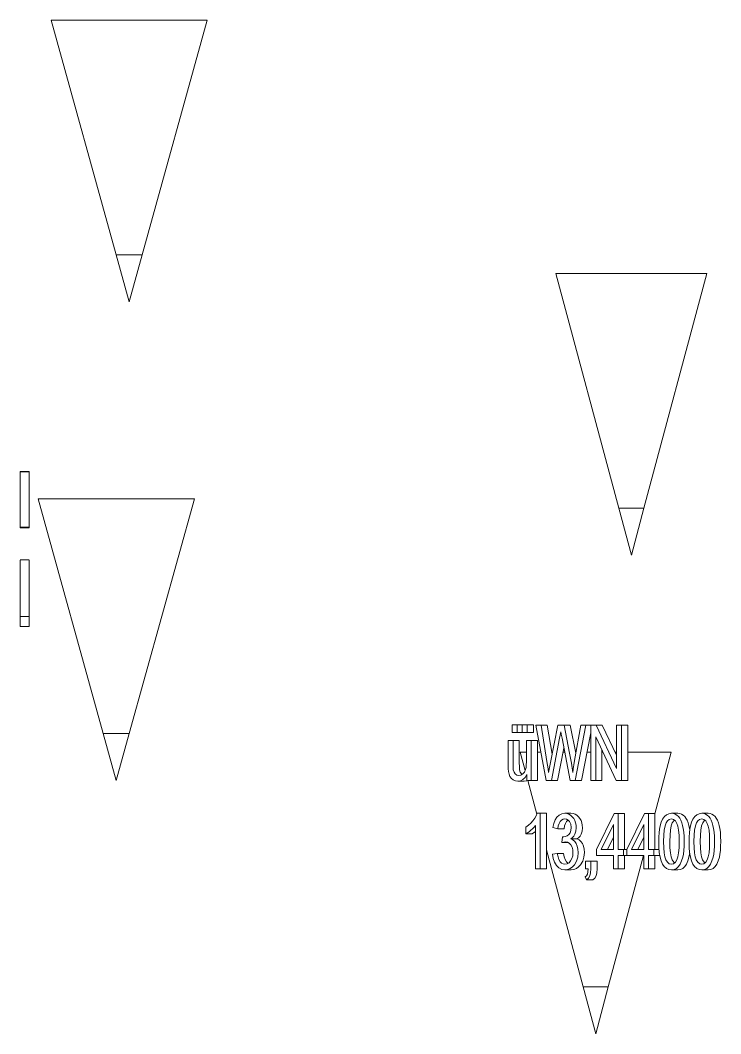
# Model space of a CAD drawing. Header units: metres. Extents: x -35.7 to 3.2, y -7 to 21.9.
# Drawn here: x 1.9632 to 2.2122, y 0.23 to 0.59 of the extents above; entities that cross this region are included whole.
import ezdxf

# ---------------------------------------------------------------- set-up
doc = ezdxf.new("R2010")
doc.units = ezdxf.units.M
doc.header["$MEASUREMENT"] = 0
doc.layers.add('B_Schnitt B Garagenrampe RB_1_910 Allgemein Lageplan Höhen', color=7, linetype='Continuous')

msp = doc.modelspace()

# ---------------------------------------------------------------- linework, layer by layer
at = {"layer": 'B_Schnitt B Garagenrampe RB_1_910 Allgemein Lageplan Höhen', "color": 7, "linetype": 'Continuous', "lineweight": 13, "ltscale": 1000}
for p, q in [((1.9741, 0.59), (1.97782, 0.59)), ((1.99724, 0.50667), (1.9741, 0.59)), ((1.97782, 0.59), (1.98799, 0.59)), ((1.98799, 0.59), (2.00187, 0.59)), ((2.00187, 0.59), (2.01576, 0.59)), ((2.0065, 0.50667), (2.02965, 0.59)), ((2.01576, 0.59), (2.02593, 0.59)), ((2.02593, 0.59), (2.02965, 0.59)), ((1.99724, 0.50667), (1.99786, 0.50667)), ((2.00187, 0.49), (1.99724, 0.50667)), ((1.99786, 0.50667), (1.99956, 0.50667)), ((1.99956, 0.50667), (2.00187, 0.50667)), ((2.00187, 0.50667), (2.00419, 0.50667)), ((2.00187, 0.49), (2.0065, 0.50667)), ((2.00419, 0.50667), (2.00588, 0.50667)), ((2.00588, 0.50667), (2.0065, 0.50667)), ((2.15357, 0.5), (2.16076, 0.5)), ((2.17593, 0.41667), (2.15357, 0.5)), ((2.16076, 0.5), (2.17322, 0.5)), ((2.17322, 0.5), (2.18759, 0.5)), ((2.18488, 0.41667), (2.20724, 0.5)), ((2.18759, 0.5), (2.20005, 0.5)), ((2.20005, 0.5), (2.20724, 0.5)), ((1.96316, 0.42963), (1.96316, 0.42975)), ((1.9663, 0.42975), (1.96316, 0.42975)), ((1.96316, 0.41), (1.96316, 0.42963)), ((1.9663, 0.42963), (1.96316, 0.42963)), ((1.9663, 0.42963), (1.9663, 0.42975)), ((1.9663, 0.41), (1.9663, 0.42963)), ((1.96952, 0.42), (1.97324, 0.42)), ((1.99267, 0.33667), (1.96952, 0.42)), ((1.97324, 0.42), (1.98341, 0.42)), ((1.98341, 0.42), (1.9973, 0.42)), ((1.9973, 0.42), (2.01118, 0.42)), ((2.00193, 0.33667), (2.02507, 0.42)), ((2.01118, 0.42), (2.02135, 0.42)), ((2.02135, 0.42), (2.02507, 0.42)), ((2.17593, 0.41667), (2.17713, 0.41667)), ((2.1804, 0.4), (2.17593, 0.41667)), ((2.17713, 0.41667), (2.17921, 0.41667)), ((2.17921, 0.41667), (2.1816, 0.41667)), ((2.1804, 0.4), (2.18488, 0.41667)), ((2.1816, 0.41667), (2.18368, 0.41667)), ((2.18368, 0.41667), (2.18488, 0.41667)), ((1.96316, 0.40983), (1.96316, 0.41)), ((1.9663, 0.41), (1.96316, 0.41)), ((1.96316, 0.40968), (1.96316, 0.40983)), ((1.9663, 0.40968), (1.96316, 0.40968)), ((1.9663, 0.40983), (1.9663, 0.41)), ((1.9663, 0.40968), (1.9663, 0.40983)), ((1.9663, 0.39829), (1.96316, 0.39829)), ((1.96316, 0.398), (1.96316, 0.39822)), ((1.96316, 0.39765), (1.96316, 0.398)), ((1.96316, 0.39716), (1.96316, 0.39765)), ((1.96316, 0.39655), (1.96316, 0.39716)), ((1.96316, 0.39581), (1.96316, 0.39655)), ((1.9663, 0.398), (1.9663, 0.39822)), ((1.9663, 0.39765), (1.9663, 0.398)), ((1.9663, 0.39716), (1.9663, 0.39765)), ((1.9663, 0.39655), (1.9663, 0.39716)), ((1.9663, 0.39581), (1.9663, 0.39655)), ((1.96316, 0.39496), (1.96316, 0.39581)), ((1.96316, 0.39398), (1.96316, 0.39496)), ((1.96316, 0.3929), (1.96316, 0.39398)), ((1.96316, 0.39161), (1.96316, 0.3929)), ((1.9663, 0.39496), (1.9663, 0.39581)), ((1.9663, 0.39398), (1.9663, 0.39496)), ((1.9663, 0.3929), (1.9663, 0.39398)), ((1.9663, 0.39161), (1.9663, 0.3929)), ((1.96316, 0.39007), (1.96316, 0.39161)), ((1.96316, 0.38825), (1.96316, 0.39007)), ((1.9663, 0.39007), (1.9663, 0.39161)), ((1.9663, 0.38825), (1.9663, 0.39007)), ((1.96316, 0.38661), (1.96316, 0.38825)), ((1.96316, 0.38513), (1.96316, 0.38661)), ((1.9663, 0.38661), (1.9663, 0.38825)), ((1.9663, 0.38513), (1.9663, 0.38661)), ((1.96316, 0.38382), (1.96316, 0.38513)), ((1.96316, 0.38268), (1.96316, 0.38382)), ((1.96316, 0.38137), (1.96316, 0.38268)), ((1.9663, 0.38382), (1.9663, 0.38513)), ((1.9663, 0.38268), (1.9663, 0.38382)), ((1.9663, 0.38137), (1.9663, 0.38268)), ((1.96316, 0.38027), (1.96316, 0.38137)), ((1.96316, 0.3794), (1.96316, 0.38027)), ((1.96316, 0.37875), (1.96316, 0.3794)), ((1.96316, 0.37837), (1.96316, 0.37875)), ((1.96316, 0.37824), (1.96316, 0.37837)), ((1.9663, 0.37824), (1.96316, 0.37824)), ((1.96316, 0.3772), (1.96316, 0.37822)), ((1.9663, 0.37822), (1.96316, 0.37822)), ((1.9663, 0.38027), (1.9663, 0.38137)), ((1.9663, 0.3794), (1.9663, 0.38027)), ((1.9663, 0.37875), (1.9663, 0.3794)), ((1.9663, 0.37837), (1.9663, 0.37875)), ((1.9663, 0.37824), (1.9663, 0.37837)), ((1.9663, 0.3772), (1.9663, 0.37822)), ((1.96316, 0.37613), (1.96316, 0.3772)), ((1.96316, 0.3753), (1.96316, 0.37613)), ((1.96316, 0.37469), (1.96316, 0.3753)), ((1.9663, 0.37469), (1.96316, 0.37469)), ((1.9663, 0.37613), (1.9663, 0.3772)), ((1.9663, 0.3753), (1.9663, 0.37613)), ((1.9663, 0.37469), (1.9663, 0.3753)), ((2.13982, 0.33975), (2.13804, 0.33975)), ((2.13804, 0.33975), (2.13804, 0.33701)), ((2.13982, 0.33701), (2.13982, 0.33975)), ((2.14158, 0.33975), (2.13982, 0.33975)), ((2.14336, 0.33975), (2.14158, 0.33975)), ((2.14158, 0.33975), (2.14158, 0.33701)), ((2.14336, 0.33701), (2.14336, 0.33975)), ((2.14558, 0.33975), (2.14336, 0.33975)), ((2.14558, 0.33701), (2.14558, 0.33975)), ((2.14829, 0.33963), (2.1464, 0.33963)), ((2.1464, 0.33963), (2.15009, 0.32)), ((2.1504, 0.32676), (2.14829, 0.33963)), ((2.15051, 0.33963), (2.14829, 0.33963)), ((2.1522, 0.32933), (2.15051, 0.33963)), ((2.15426, 0.33963), (2.15161, 0.32637)), ((2.15647, 0.33963), (2.15426, 0.33963)), ((2.15846, 0.3297), (2.15647, 0.33963)), ((2.15869, 0.33963), (2.15647, 0.33963)), ((2.16068, 0.3297), (2.15869, 0.33963)), ((2.16241, 0.33963), (2.16023, 0.32702)), ((2.16045, 0.32), (2.16426, 0.33963)), ((2.16426, 0.33963), (2.16241, 0.33963)), ((2.16595, 0.33963), (2.16426, 0.33963)), ((2.16784, 0.33963), (2.16595, 0.33963)), ((2.16595, 0.33963), (2.16595, 0.32)), ((2.17513, 0.32422), (2.16784, 0.33963)), ((2.17006, 0.33963), (2.16784, 0.33963)), ((2.17513, 0.32892), (2.17006, 0.33963)), ((2.17689, 0.33963), (2.17513, 0.33963)), ((2.17513, 0.33963), (2.17513, 0.32422)), ((2.17689, 0.32), (2.17689, 0.33963)), ((2.17911, 0.33963), (2.17689, 0.33963)), ((2.17911, 0.32), (2.17911, 0.33963)), ((1.99267, 0.33667), (1.99329, 0.33667)), ((1.9973, 0.32), (1.99267, 0.33667)), ((1.99329, 0.33667), (1.99498, 0.33667)), ((1.99498, 0.33667), (1.9973, 0.33667)), ((1.9973, 0.33667), (1.99961, 0.33667)), ((1.9973, 0.32), (2.00193, 0.33667)), ((1.99961, 0.33667), (2.0013, 0.33667)), ((2.0013, 0.33667), (2.00193, 0.33667)), ((2.13804, 0.33701), (2.13982, 0.33701)), ((2.14158, 0.33701), (2.13982, 0.33701)), ((2.14158, 0.33701), (2.14336, 0.33701)), ((2.14558, 0.33701), (2.14336, 0.33701)), ((2.15196, 0.32), (2.15491, 0.33496)), ((2.15491, 0.33496), (2.15511, 0.33601)), ((2.15511, 0.33601), (2.15532, 0.33726)), ((2.15532, 0.33726), (2.15546, 0.33647)), ((2.15546, 0.33647), (2.15575, 0.33496)), ((2.15575, 0.33496), (2.15868, 0.32)), ((2.16267, 0.32), (2.16595, 0.33692)), ((2.16771, 0.32), (2.16771, 0.33543)), ((2.16771, 0.33543), (2.175, 0.32)), ((2.13833, 0.33422), (2.13662, 0.33422)), ((2.13662, 0.33422), (2.13662, 0.32541)), ((2.13833, 0.32633), (2.13833, 0.33422)), ((2.14055, 0.33422), (2.13833, 0.33422)), ((2.14055, 0.32633), (2.14055, 0.33422)), ((2.14478, 0.33422), (2.14307, 0.33422)), ((2.14307, 0.33422), (2.14307, 0.3266)), ((2.14478, 0.32), (2.14478, 0.33422)), ((2.147, 0.33422), (2.14478, 0.33422)), ((2.147, 0.32), (2.147, 0.33422)), ((2.15419, 0.32), (2.15644, 0.33145)), ((2.14091, 0.33), (2.14307, 0.33)), ((2.14265, 0.3235), (2.14091, 0.33)), ((2.147, 0.33), (2.1481, 0.33)), ((2.1481, 0.33), (2.14821, 0.33)), ((2.15209, 0.33), (2.15234, 0.33)), ((2.15615, 0.33), (2.15672, 0.33)), ((2.15881, 0.32788), (2.15846, 0.3297)), ((2.1591, 0.32611), (2.15881, 0.32788)), ((2.16062, 0.33), (2.16075, 0.33)), ((2.16461, 0.33), (2.16595, 0.33)), ((2.16994, 0.32), (2.16994, 0.33073)), ((2.16994, 0.33), (2.17028, 0.33)), ((2.17462, 0.33), (2.17493, 0.33)), ((2.17493, 0.33), (2.17513, 0.33)), ((2.17911, 0.33), (2.18738, 0.33)), ((2.18738, 0.33), (2.19457, 0.33)), ((2.18871, 0.30817), (2.19457, 0.33)), ((2.13662, 0.32541), (2.13665, 0.32408)), ((2.13665, 0.32408), (2.13673, 0.32316)), ((2.13835, 0.32475), (2.13833, 0.32633)), ((2.13843, 0.32379), (2.13835, 0.32475)), ((2.14058, 0.32475), (2.14055, 0.32633)), ((2.14065, 0.32379), (2.14058, 0.32475)), ((2.14295, 0.32456), (2.14279, 0.32382)), ((2.14304, 0.32548), (2.14295, 0.32456)), ((2.14307, 0.3266), (2.14304, 0.32548)), ((2.15062, 0.32542), (2.1504, 0.32676)), ((2.15081, 0.32408), (2.15062, 0.32542)), ((2.15099, 0.32275), (2.15081, 0.32408)), ((2.15129, 0.32455), (2.15099, 0.32275)), ((2.1515, 0.32576), (2.15129, 0.32455)), ((2.15161, 0.32637), (2.1515, 0.32576)), ((2.15935, 0.3244), (2.1591, 0.32611)), ((2.15954, 0.32275), (2.15935, 0.3244)), ((2.15973, 0.32405), (2.15954, 0.32275)), ((2.15997, 0.32547), (2.15973, 0.32405)), ((2.16023, 0.32702), (2.15997, 0.32547)), ((2.13673, 0.32316), (2.13693, 0.32218)), ((2.13693, 0.32218), (2.13725, 0.32137)), ((2.13725, 0.32137), (2.13773, 0.3207)), ((2.13773, 0.3207), (2.1384, 0.32016)), ((2.13868, 0.32294), (2.13843, 0.32379)), ((2.13911, 0.3223), (2.13868, 0.32294)), ((2.1397, 0.32189), (2.13911, 0.3223)), ((2.1404, 0.32175), (2.1397, 0.32189)), ((2.14114, 0.32189), (2.1404, 0.32175)), ((2.1409, 0.32294), (2.14065, 0.32379)), ((2.14134, 0.3223), (2.1409, 0.32294)), ((2.14184, 0.32231), (2.14114, 0.32189)), ((2.14156, 0.32214), (2.14134, 0.3223)), ((2.14241, 0.32297), (2.14184, 0.32231)), ((2.14187, 0.32028), (2.14261, 0.32103)), ((2.14279, 0.32382), (2.14241, 0.32297)), ((2.14261, 0.32103), (2.14325, 0.32209)), ((2.14325, 0.32209), (2.14325, 0.32)), ((2.1384, 0.32016), (2.1392, 0.3198)), ((2.1392, 0.3198), (2.14006, 0.31968)), ((2.14006, 0.31968), (2.14102, 0.31983)), ((2.14228, 0.31968), (2.14006, 0.31968)), ((2.14102, 0.31983), (2.14187, 0.32028)), ((2.14228, 0.31968), (2.14324, 0.31983)), ((2.14324, 0.31983), (2.14356, 0.32)), ((2.14356, 0.32), (2.14478, 0.32)), ((2.1468, 0.30805), (2.14359, 0.32)), ((2.147, 0.32), (2.14478, 0.32)), ((2.15009, 0.32), (2.15196, 0.32)), ((2.15419, 0.32), (2.15196, 0.32)), ((2.15868, 0.32), (2.16045, 0.32)), ((2.16267, 0.32), (2.16045, 0.32)), ((2.16595, 0.32), (2.16771, 0.32)), ((2.16994, 0.32), (2.16771, 0.32)), ((2.175, 0.32), (2.17689, 0.32)), ((2.17911, 0.32), (2.17689, 0.32)), ((2.14603, 0.30655), (2.14538, 0.30566)), ((2.14653, 0.30743), (2.14603, 0.30655)), ((2.1469, 0.30829), (2.14653, 0.30743)), ((2.148, 0.30829), (2.1469, 0.30829)), ((2.148, 0.28857), (2.148, 0.30829)), ((2.15022, 0.30829), (2.148, 0.30829)), ((2.15022, 0.28857), (2.15022, 0.30829)), ((2.15396, 0.30695), (2.15331, 0.30594)), ((2.15476, 0.30769), (2.15396, 0.30695)), ((2.15568, 0.30814), (2.15476, 0.30769)), ((2.15558, 0.30591), (2.15613, 0.30621)), ((2.15672, 0.30829), (2.15568, 0.30814)), ((2.15613, 0.30621), (2.15676, 0.3063)), ((2.15746, 0.30821), (2.15672, 0.30829)), ((2.15894, 0.30829), (2.15672, 0.30829)), ((2.15676, 0.3063), (2.15738, 0.30621)), ((2.15738, 0.30621), (2.15793, 0.30592)), ((2.15815, 0.30798), (2.15746, 0.30821)), ((2.15881, 0.3076), (2.15815, 0.30798)), ((2.1594, 0.30708), (2.15881, 0.3076)), ((2.15968, 0.30821), (2.15894, 0.30829)), ((2.15989, 0.30645), (2.1594, 0.30708)), ((2.16038, 0.30798), (2.15968, 0.30821)), ((2.16027, 0.30571), (2.15989, 0.30645)), ((2.16103, 0.3076), (2.16038, 0.30798)), ((2.16162, 0.30708), (2.16103, 0.3076)), ((2.16211, 0.30645), (2.16162, 0.30708)), ((2.1625, 0.30571), (2.16211, 0.30645)), ((2.17431, 0.30821), (2.16798, 0.29548)), ((2.17571, 0.30821), (2.17431, 0.30821)), ((2.17571, 0.29548), (2.17571, 0.30821)), ((2.17793, 0.30821), (2.17571, 0.30821)), ((2.17793, 0.29548), (2.17793, 0.30821)), ((2.1851, 0.30821), (2.17876, 0.29548)), ((2.18649, 0.30821), (2.1851, 0.30821)), ((2.18649, 0.29548), (2.18649, 0.30821)), ((2.18871, 0.30821), (2.18649, 0.30821)), ((2.18871, 0.29548), (2.18871, 0.30821)), ((2.19151, 0.30626), (2.19101, 0.30517)), ((2.19212, 0.30713), (2.19151, 0.30626)), ((2.19285, 0.30777), (2.19212, 0.30713)), ((2.19368, 0.30816), (2.19285, 0.30777)), ((2.19326, 0.30567), (2.19389, 0.30613)), ((2.19464, 0.30829), (2.19368, 0.30816)), ((2.19389, 0.30613), (2.19462, 0.30629)), ((2.19462, 0.30629), (2.19537, 0.30611)), ((2.19535, 0.30822), (2.19464, 0.30829)), ((2.19686, 0.30829), (2.19464, 0.30829)), ((2.196, 0.308), (2.19535, 0.30822)), ((2.19537, 0.30611), (2.19603, 0.30558)), ((2.1966, 0.30765), (2.196, 0.308)), ((2.19713, 0.30716), (2.1966, 0.30765)), ((2.19757, 0.30822), (2.19686, 0.30829)), ((2.19759, 0.30655), (2.19713, 0.30716)), ((2.19823, 0.308), (2.19757, 0.30822)), ((2.19799, 0.30582), (2.19759, 0.30655)), ((2.19882, 0.30765), (2.19823, 0.308)), ((2.19935, 0.30716), (2.19882, 0.30765)), ((2.19981, 0.30655), (2.19935, 0.30716)), ((2.20021, 0.30582), (2.19981, 0.30655)), ((2.2023, 0.30626), (2.2018, 0.30517)), ((2.20291, 0.30713), (2.2023, 0.30626)), ((2.20363, 0.30777), (2.20291, 0.30713)), ((2.20447, 0.30816), (2.20363, 0.30777)), ((2.20405, 0.30567), (2.20467, 0.30613)), ((2.20542, 0.30829), (2.20447, 0.30816)), ((2.20467, 0.30613), (2.2054, 0.30629)), ((2.2054, 0.30629), (2.20616, 0.30611)), ((2.20614, 0.30822), (2.20542, 0.30829)), ((2.20765, 0.30829), (2.20542, 0.30829)), ((2.20679, 0.308), (2.20614, 0.30822)), ((2.20616, 0.30611), (2.20682, 0.30558)), ((2.20738, 0.30765), (2.20679, 0.308)), ((2.20791, 0.30716), (2.20738, 0.30765)), ((2.20836, 0.30822), (2.20765, 0.30829)), ((2.20838, 0.30655), (2.20791, 0.30716)), ((2.20901, 0.308), (2.20836, 0.30822)), ((2.20878, 0.30582), (2.20838, 0.30655)), ((2.20961, 0.30765), (2.20901, 0.308)), ((2.21013, 0.30716), (2.20961, 0.30765)), ((2.2106, 0.30655), (2.21013, 0.30716)), ((2.211, 0.30582), (2.2106, 0.30655)), ((2.1438, 0.30404), (2.14288, 0.30336)), ((2.14288, 0.30336), (2.14288, 0.30103)), ((2.14463, 0.3048), (2.1438, 0.30404)), ((2.14538, 0.30566), (2.14463, 0.3048)), ((2.14468, 0.30227), (2.1453, 0.30283)), ((2.1453, 0.30283), (2.14584, 0.30338)), ((2.14584, 0.30338), (2.14629, 0.30393)), ((2.14629, 0.30393), (2.14629, 0.28857)), ((2.15284, 0.30469), (2.15254, 0.3032)), ((2.15254, 0.3032), (2.15425, 0.30277)), ((2.15331, 0.30594), (2.15284, 0.30469)), ((2.15425, 0.30277), (2.15442, 0.30385)), ((2.15647, 0.30277), (2.15425, 0.30277)), ((2.15442, 0.30385), (2.15471, 0.30473)), ((2.15471, 0.30473), (2.1551, 0.30542)), ((2.1551, 0.30542), (2.15558, 0.30591)), ((2.15647, 0.30277), (2.15665, 0.30385)), ((2.15665, 0.30385), (2.15693, 0.30473)), ((2.15693, 0.30473), (2.15732, 0.30542)), ((2.15732, 0.30542), (2.1578, 0.30591)), ((2.15793, 0.30592), (2.15839, 0.30543)), ((2.15839, 0.30543), (2.15887, 0.30445)), ((2.15887, 0.30445), (2.15903, 0.30324)), ((2.15903, 0.30324), (2.15893, 0.30222)), ((2.16056, 0.3049), (2.16027, 0.30571)), ((2.16072, 0.30406), (2.16056, 0.3049)), ((2.16066, 0.30197), (2.16078, 0.30318)), ((2.16078, 0.30318), (2.16072, 0.30406)), ((2.16278, 0.3049), (2.1625, 0.30571)), ((2.16295, 0.30406), (2.16278, 0.3049)), ((2.16288, 0.30197), (2.163, 0.30318)), ((2.163, 0.30318), (2.16295, 0.30406)), ((2.16965, 0.29548), (2.174, 0.30433)), ((2.174, 0.30433), (2.174, 0.29548)), ((2.18044, 0.29548), (2.18479, 0.30433)), ((2.18479, 0.30433), (2.18479, 0.29548)), ((2.19039, 0.30271), (2.19024, 0.3014)), ((2.19062, 0.30386), (2.19039, 0.30271)), ((2.19101, 0.30517), (2.19062, 0.30386)), ((2.19208, 0.30233), (2.19236, 0.3038)), ((2.19236, 0.3038), (2.19274, 0.30488)), ((2.19274, 0.30488), (2.19326, 0.30567)), ((2.1943, 0.30233), (2.19458, 0.3038)), ((2.19458, 0.3038), (2.19496, 0.30488)), ((2.19496, 0.30488), (2.19548, 0.30567)), ((2.19548, 0.30567), (2.19571, 0.30584)), ((2.19603, 0.30558), (2.19661, 0.3047)), ((2.19661, 0.3047), (2.19696, 0.3037)), ((2.19696, 0.3037), (2.19721, 0.30229)), ((2.19833, 0.30496), (2.19799, 0.30582)), ((2.19862, 0.30398), (2.19833, 0.30496)), ((2.19885, 0.30289), (2.19862, 0.30398)), ((2.19902, 0.30161), (2.19885, 0.30289)), ((2.20055, 0.30496), (2.20021, 0.30582)), ((2.20084, 0.30398), (2.20055, 0.30496)), ((2.20107, 0.30289), (2.20084, 0.30398)), ((2.20118, 0.30271), (2.20102, 0.3014)), ((2.20114, 0.30239), (2.20107, 0.30289)), ((2.2014, 0.30386), (2.20118, 0.30271)), ((2.2018, 0.30517), (2.2014, 0.30386)), ((2.20287, 0.30233), (2.20314, 0.3038)), ((2.20314, 0.3038), (2.20353, 0.30488)), ((2.20353, 0.30488), (2.20405, 0.30567)), ((2.20509, 0.30233), (2.20537, 0.3038)), ((2.20537, 0.3038), (2.20575, 0.30488)), ((2.20575, 0.30488), (2.20627, 0.30567)), ((2.20627, 0.30567), (2.2065, 0.30584)), ((2.20682, 0.30558), (2.2074, 0.3047)), ((2.2074, 0.3047), (2.20775, 0.3037)), ((2.20775, 0.3037), (2.208, 0.30229)), ((2.20912, 0.30496), (2.20878, 0.30582)), ((2.2094, 0.30398), (2.20912, 0.30496)), ((2.20964, 0.30289), (2.2094, 0.30398)), ((2.20981, 0.30161), (2.20964, 0.30289)), ((2.21134, 0.30496), (2.211, 0.30582)), ((2.21162, 0.30398), (2.21134, 0.30496)), ((2.21186, 0.30289), (2.21162, 0.30398)), ((2.21203, 0.30161), (2.21186, 0.30289)), ((2.14288, 0.30103), (2.14344, 0.30135)), ((2.1451, 0.30103), (2.14288, 0.30103)), ((2.14344, 0.30135), (2.14403, 0.30176)), ((2.14403, 0.30176), (2.14468, 0.30227)), ((2.1451, 0.30103), (2.14566, 0.30135)), ((2.14566, 0.30135), (2.14626, 0.30176)), ((2.15592, 0.29998), (2.15573, 0.29787)), ((2.1562, 0.29996), (2.15592, 0.29998)), ((2.15641, 0.29998), (2.15592, 0.29998)), ((2.1569, 0.30004), (2.1562, 0.29996)), ((2.15755, 0.30031), (2.1569, 0.30004)), ((2.15816, 0.30076), (2.15755, 0.30031)), ((2.15864, 0.30139), (2.15816, 0.30076)), ((2.15893, 0.30222), (2.15864, 0.30139)), ((2.15887, 0.29921), (2.15945, 0.29966)), ((2.15963, 0.29884), (2.15887, 0.29921)), ((2.16109, 0.29921), (2.15887, 0.29921)), ((2.15945, 0.29966), (2.15992, 0.30022)), ((2.16026, 0.29829), (2.15963, 0.29884)), ((2.15992, 0.30022), (2.1603, 0.30087)), ((2.1603, 0.30087), (2.16066, 0.30197)), ((2.16109, 0.29921), (2.16167, 0.29966)), ((2.16185, 0.29884), (2.16109, 0.29921)), ((2.16167, 0.29966), (2.16215, 0.30022)), ((2.16249, 0.29829), (2.16185, 0.29884)), ((2.16215, 0.30022), (2.16252, 0.30087)), ((2.16252, 0.30087), (2.16288, 0.30197)), ((2.17188, 0.29548), (2.174, 0.29981)), ((2.18266, 0.29548), (2.18479, 0.29981)), ((2.19014, 0.29991), (2.19011, 0.29825)), ((2.19024, 0.3014), (2.19014, 0.29991)), ((2.19186, 0.29825), (2.19192, 0.30048)), ((2.19192, 0.30048), (2.19208, 0.30233)), ((2.19408, 0.29825), (2.19414, 0.30048)), ((2.19414, 0.30048), (2.1943, 0.30233)), ((2.19721, 0.30229), (2.19736, 0.30048)), ((2.19736, 0.30048), (2.19741, 0.29825)), ((2.19913, 0.30007), (2.19902, 0.30161)), ((2.19916, 0.29825), (2.19913, 0.30007)), ((2.20093, 0.29991), (2.2009, 0.29825)), ((2.20102, 0.3014), (2.20093, 0.29991)), ((2.20265, 0.29825), (2.2027, 0.30048)), ((2.2027, 0.30048), (2.20287, 0.30233)), ((2.20487, 0.29825), (2.20493, 0.30048)), ((2.20493, 0.30048), (2.20509, 0.30233)), ((2.208, 0.30229), (2.20815, 0.30048)), ((2.20815, 0.30048), (2.2082, 0.29825)), ((2.20991, 0.30007), (2.20981, 0.30161)), ((2.20995, 0.29825), (2.20991, 0.30007)), ((2.21214, 0.30007), (2.21203, 0.30161)), ((2.21217, 0.29825), (2.21214, 0.30007)), ((2.16327, 0.24667), (2.15022, 0.2953)), ((2.15573, 0.29787), (2.15639, 0.29807)), ((2.15795, 0.29787), (2.15573, 0.29787)), ((2.15639, 0.29807), (2.15694, 0.29813)), ((2.15694, 0.29813), (2.15768, 0.29801)), ((2.15768, 0.29801), (2.15833, 0.29765)), ((2.15833, 0.29765), (2.15889, 0.29706)), ((2.15889, 0.29706), (2.15931, 0.29627)), ((2.15931, 0.29627), (2.15957, 0.29536)), ((2.15957, 0.29536), (2.15965, 0.29432)), ((2.16078, 0.29754), (2.16026, 0.29829)), ((2.16116, 0.29662), (2.16078, 0.29754)), ((2.16139, 0.29557), (2.16116, 0.29662)), ((2.16146, 0.29437), (2.16139, 0.29557)), ((2.163, 0.29754), (2.16249, 0.29829)), ((2.16338, 0.29662), (2.163, 0.29754)), ((2.16361, 0.29557), (2.16338, 0.29662)), ((2.16368, 0.29437), (2.16361, 0.29557)), ((2.16798, 0.29548), (2.16798, 0.29327)), ((2.174, 0.29548), (2.16965, 0.29548)), ((2.17758, 0.29548), (2.17571, 0.29548)), ((2.17758, 0.29327), (2.17758, 0.29548)), ((2.17876, 0.29548), (2.17758, 0.29548)), ((2.17876, 0.29548), (2.17876, 0.29327)), ((2.18479, 0.29548), (2.18044, 0.29548)), ((2.18837, 0.29548), (2.18649, 0.29548)), ((2.18837, 0.29327), (2.18837, 0.29548)), ((2.19023, 0.29548), (2.18837, 0.29548)), ((2.19011, 0.29825), (2.19016, 0.29617)), ((2.19016, 0.29617), (2.19033, 0.29432)), ((2.19191, 0.29604), (2.19186, 0.29825)), ((2.19206, 0.29423), (2.19191, 0.29604)), ((2.19413, 0.29604), (2.19408, 0.29825)), ((2.19428, 0.29423), (2.19413, 0.29604)), ((2.19736, 0.29604), (2.19721, 0.29424)), ((2.19741, 0.29825), (2.19736, 0.29604)), ((2.19904, 0.29513), (2.19913, 0.29661)), ((2.19913, 0.29661), (2.19916, 0.29825)), ((2.2009, 0.29825), (2.20095, 0.29617)), ((2.20095, 0.29617), (2.20112, 0.29432)), ((2.2027, 0.29604), (2.20265, 0.29825)), ((2.20285, 0.29423), (2.2027, 0.29604)), ((2.20492, 0.29604), (2.20487, 0.29825)), ((2.20507, 0.29423), (2.20492, 0.29604)), ((2.20815, 0.29604), (2.208, 0.29424)), ((2.2082, 0.29825), (2.20815, 0.29604)), ((2.20982, 0.29513), (2.20992, 0.29661)), ((2.20992, 0.29661), (2.20995, 0.29825)), ((2.21205, 0.29513), (2.21214, 0.29661)), ((2.21214, 0.29661), (2.21217, 0.29825)), ((2.15408, 0.29408), (2.15237, 0.29375)), ((2.15237, 0.29375), (2.1526, 0.29222)), ((2.1526, 0.29222), (2.15306, 0.29089)), ((2.15432, 0.29284), (2.15408, 0.29408)), ((2.1563, 0.29408), (2.15408, 0.29408)), ((2.15465, 0.29185), (2.15432, 0.29284)), ((2.15507, 0.29112), (2.15465, 0.29185)), ((2.15654, 0.29284), (2.1563, 0.29408)), ((2.15687, 0.29185), (2.15654, 0.29284)), ((2.1573, 0.29112), (2.15687, 0.29185)), ((2.15929, 0.29225), (2.15882, 0.2914)), ((2.15956, 0.29322), (2.15929, 0.29225)), ((2.15965, 0.29432), (2.15956, 0.29322)), ((2.16087, 0.29129), (2.16131, 0.29274)), ((2.16131, 0.29274), (2.16146, 0.29437)), ((2.1631, 0.29129), (2.16354, 0.29274)), ((2.16354, 0.29274), (2.16368, 0.29437)), ((2.16798, 0.29327), (2.174, 0.29327)), ((2.17221, 0.24667), (2.18472, 0.29327)), ((2.174, 0.29327), (2.174, 0.28857)), ((2.17571, 0.28857), (2.17571, 0.29327)), ((2.17571, 0.29327), (2.17758, 0.29327)), ((2.17876, 0.29327), (2.17758, 0.29327)), ((2.17793, 0.28857), (2.17793, 0.29327)), ((2.17876, 0.29327), (2.18479, 0.29327)), ((2.18479, 0.29327), (2.18479, 0.28857)), ((2.18649, 0.28857), (2.18649, 0.29327)), ((2.18649, 0.29327), (2.18837, 0.29327)), ((2.19051, 0.29327), (2.18837, 0.29327)), ((2.18871, 0.28857), (2.18871, 0.29327)), ((2.19033, 0.29432), (2.1906, 0.29273)), ((2.1906, 0.29273), (2.19099, 0.29138)), ((2.19231, 0.29282), (2.19206, 0.29423)), ((2.19266, 0.29182), (2.19231, 0.29282)), ((2.19324, 0.29093), (2.19266, 0.29182)), ((2.19453, 0.29282), (2.19428, 0.29423)), ((2.19488, 0.29182), (2.19453, 0.29282)), ((2.19546, 0.29093), (2.19488, 0.29182)), ((2.19661, 0.29183), (2.19604, 0.29093)), ((2.19696, 0.29283), (2.19661, 0.29183)), ((2.19721, 0.29424), (2.19696, 0.29283)), ((2.19827, 0.29137), (2.19866, 0.29268)), ((2.19866, 0.29268), (2.19888, 0.29382)), ((2.19888, 0.29382), (2.19904, 0.29513)), ((2.20049, 0.29137), (2.20088, 0.29268)), ((2.20088, 0.29268), (2.2011, 0.29382)), ((2.2011, 0.29382), (2.20114, 0.29416)), ((2.20112, 0.29432), (2.20139, 0.29273)), ((2.20139, 0.29273), (2.20178, 0.29138)), ((2.2031, 0.29282), (2.20285, 0.29423)), ((2.20345, 0.29182), (2.2031, 0.29282)), ((2.20402, 0.29093), (2.20345, 0.29182)), ((2.20532, 0.29282), (2.20507, 0.29423)), ((2.20567, 0.29182), (2.20532, 0.29282)), ((2.20625, 0.29093), (2.20567, 0.29182)), ((2.2074, 0.29183), (2.20682, 0.29093)), ((2.20775, 0.29283), (2.2074, 0.29183)), ((2.208, 0.29424), (2.20775, 0.29283)), ((2.20906, 0.29137), (2.20945, 0.29268)), ((2.20945, 0.29268), (2.20967, 0.29382)), ((2.20967, 0.29382), (2.20982, 0.29513)), ((2.21128, 0.29137), (2.21167, 0.29268)), ((2.21167, 0.29268), (2.21189, 0.29382)), ((2.21189, 0.29382), (2.21205, 0.29513)), ((2.14629, 0.28857), (2.148, 0.28857)), ((2.15022, 0.28857), (2.148, 0.28857)), ((2.15306, 0.29089), (2.15375, 0.28976)), ((2.15375, 0.28976), (2.15462, 0.28891)), ((2.15462, 0.28891), (2.15563, 0.28839)), ((2.15558, 0.29062), (2.15507, 0.29112)), ((2.15615, 0.29032), (2.15558, 0.29062)), ((2.15563, 0.28839), (2.15678, 0.28822)), ((2.15679, 0.29022), (2.15615, 0.29032)), ((2.15678, 0.28822), (2.15775, 0.28833)), ((2.15901, 0.28822), (2.15678, 0.28822)), ((2.15755, 0.29035), (2.15679, 0.29022)), ((2.1578, 0.29062), (2.1573, 0.29112)), ((2.15823, 0.29074), (2.15755, 0.29035)), ((2.15775, 0.28833), (2.15864, 0.28867)), ((2.15792, 0.29056), (2.1578, 0.29062)), ((2.15882, 0.2914), (2.15823, 0.29074)), ((2.15864, 0.28867), (2.15943, 0.28923)), ((2.15901, 0.28822), (2.15998, 0.28833)), ((2.15943, 0.28923), (2.16014, 0.29001)), ((2.15998, 0.28833), (2.16086, 0.28867)), ((2.16014, 0.29001), (2.16087, 0.29129)), ((2.16086, 0.28867), (2.16165, 0.28923)), ((2.16165, 0.28923), (2.16236, 0.29001)), ((2.16236, 0.29001), (2.1631, 0.29129)), ((2.16601, 0.29132), (2.16407, 0.29132)), ((2.16407, 0.29132), (2.16407, 0.28857)), ((2.16407, 0.28857), (2.16503, 0.28857)), ((2.16503, 0.28857), (2.16495, 0.2875)), ((2.16591, 0.2872), (2.16601, 0.28857)), ((2.16601, 0.28857), (2.16601, 0.29132)), ((2.16823, 0.29132), (2.16601, 0.29132)), ((2.16814, 0.2872), (2.16823, 0.28857)), ((2.16823, 0.28857), (2.16823, 0.29132)), ((2.174, 0.28857), (2.17571, 0.28857)), ((2.17793, 0.28857), (2.17571, 0.28857)), ((2.18479, 0.28857), (2.18649, 0.28857)), ((2.18871, 0.28857), (2.18649, 0.28857)), ((2.19099, 0.29138), (2.19148, 0.29027)), ((2.19148, 0.29027), (2.19211, 0.28938)), ((2.19211, 0.28938), (2.19284, 0.28875)), ((2.19284, 0.28875), (2.19369, 0.28836)), ((2.19389, 0.2904), (2.19324, 0.29093)), ((2.19369, 0.28836), (2.19464, 0.28824)), ((2.19464, 0.29022), (2.19389, 0.2904)), ((2.19538, 0.2904), (2.19464, 0.29022)), ((2.19464, 0.28824), (2.19559, 0.28837)), ((2.19686, 0.28824), (2.19464, 0.28824)), ((2.19604, 0.29093), (2.19538, 0.2904)), ((2.19575, 0.2907), (2.19546, 0.29093)), ((2.19559, 0.28837), (2.19644, 0.28875)), ((2.19644, 0.28875), (2.19716, 0.2894)), ((2.19686, 0.28824), (2.19782, 0.28837)), ((2.19716, 0.2894), (2.19777, 0.29027)), ((2.19777, 0.29027), (2.19827, 0.29137)), ((2.19782, 0.28837), (2.19866, 0.28875)), ((2.19866, 0.28875), (2.19938, 0.2894)), ((2.19938, 0.2894), (2.19999, 0.29027)), ((2.19999, 0.29027), (2.20049, 0.29137)), ((2.20178, 0.29138), (2.20227, 0.29027)), ((2.20227, 0.29027), (2.2029, 0.28938)), ((2.2029, 0.28938), (2.20363, 0.28875)), ((2.20363, 0.28875), (2.20447, 0.28836)), ((2.20468, 0.2904), (2.20402, 0.29093)), ((2.20447, 0.28836), (2.20542, 0.28824)), ((2.20542, 0.29022), (2.20468, 0.2904)), ((2.20616, 0.2904), (2.20542, 0.29022)), ((2.20542, 0.28824), (2.20638, 0.28837)), ((2.20765, 0.28824), (2.20542, 0.28824)), ((2.20682, 0.29093), (2.20616, 0.2904)), ((2.20653, 0.2907), (2.20625, 0.29093)), ((2.20638, 0.28837), (2.20722, 0.28875)), ((2.20722, 0.28875), (2.20795, 0.2894)), ((2.20765, 0.28824), (2.2086, 0.28837)), ((2.20795, 0.2894), (2.20856, 0.29027)), ((2.20856, 0.29027), (2.20906, 0.29137)), ((2.2086, 0.28837), (2.20944, 0.28875)), ((2.20944, 0.28875), (2.21017, 0.2894)), ((2.21017, 0.2894), (2.21078, 0.29027)), ((2.21078, 0.29027), (2.21128, 0.29137)), ((2.16442, 0.28613), (2.16395, 0.28572)), ((2.16395, 0.28572), (2.16443, 0.28469)), ((2.16475, 0.2867), (2.16442, 0.28613)), ((2.16443, 0.28469), (2.16514, 0.2853)), ((2.16665, 0.28469), (2.16443, 0.28469)), ((2.16495, 0.2875), (2.16475, 0.2867)), ((2.16514, 0.2853), (2.16563, 0.28613)), ((2.16563, 0.28613), (2.16591, 0.2872)), ((2.16665, 0.28469), (2.16736, 0.2853)), ((2.16736, 0.2853), (2.16785, 0.28613)), ((2.16785, 0.28613), (2.16814, 0.2872)), ((2.16327, 0.24667), (2.16447, 0.24667)), ((2.16774, 0.23), (2.16327, 0.24667)), ((2.16447, 0.24667), (2.16654, 0.24667)), ((2.16654, 0.24667), (2.16894, 0.24667)), ((2.16774, 0.23), (2.17221, 0.24667)), ((2.16894, 0.24667), (2.17101, 0.24667)), ((2.17101, 0.24667), (2.17221, 0.24667))]:
    msp.add_line(p, q, dxfattribs=at)

doc.saveas('drawing.dxf')
